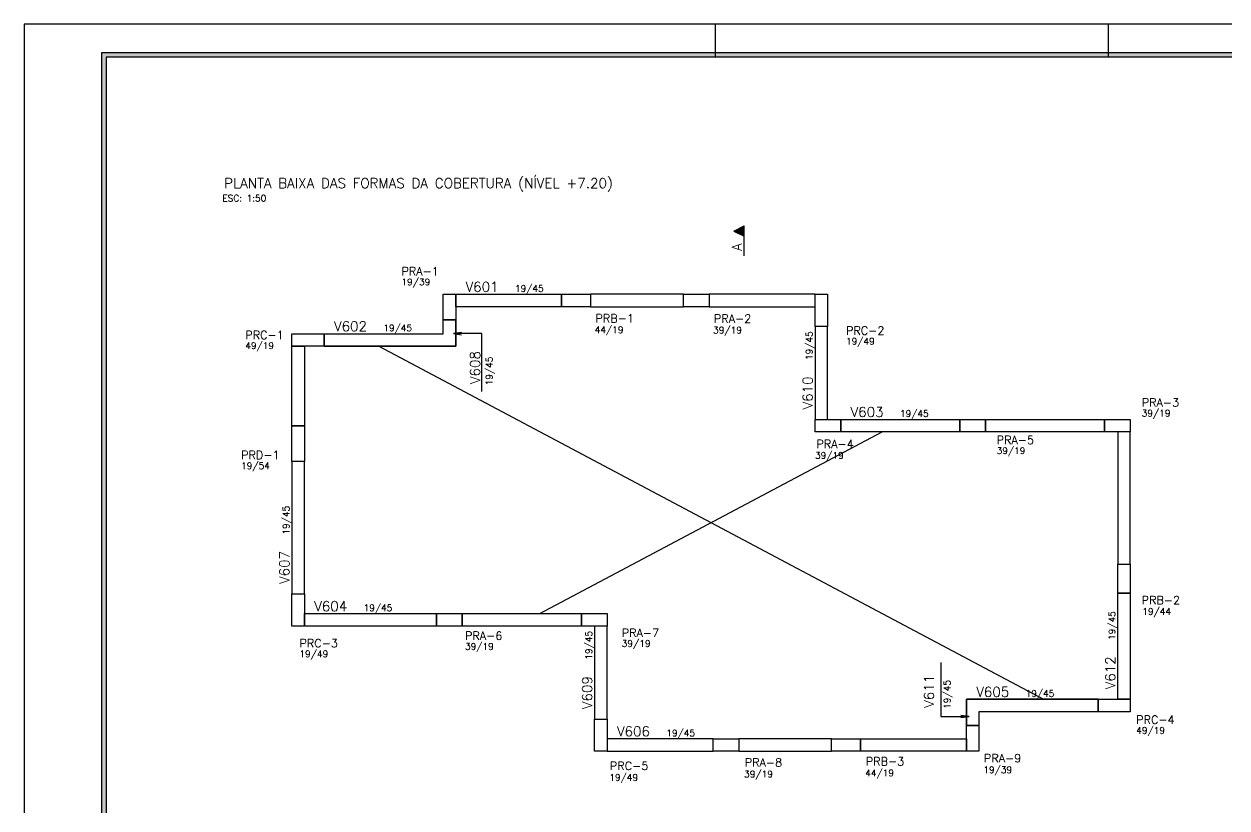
# Model space of a CAD drawing. Extents: x -334 to 5611, y 589 to 4794.
# Drawn here: x -334 to 1494, y 3604 to 4794 of the extents above; entities that cross this region are included whole.
import ezdxf

# ---------------------------------------------------------------- set-up
doc = ezdxf.new("R2010")
doc.units = 0
doc.header["$LTSCALE"] = 100
doc.header["$MEASUREMENT"] = 0
doc.layers.get('0').update_dxf_attribs({"color": 245, "linetype": 'CONTINUOUS'})
for name, color, linetype in [('01', 7, 'CONTINUOUS'), ('100', 7, 'CONTINUOUS'), ('11', 7, 'CONTINUOUS'), ('12', 7, 'CONTINUOUS'), ('16', 5, 'CONTINUOUS'), ('19', 5, 'CONTINUOUS'), ('221', 102, 'CONTINUOUS'), ('223', 7, 'CONTINUOUS'), ('4', 7, 'CONTINUOUS'), ('8', 7, 'CONTINUOUS'), ('9', 3, 'CONTINUOUS')]:
    doc.layers.add(name, color=color, linetype=linetype)
doc.styles.get("Standard").update_dxf_attribs({"font": 'ROMANS.SHX'})

msp = doc.modelspace()

# ---------------------------------------------------------------- linework, layer by layer
for p, q in [((715.802892, 4793.673244), (715.802892, 4743.673244)), ((1313.302892, 4793.673244), (1313.302892, 4743.673244))]:
    msp.add_line(p, q)
for points in [[(-334.197108, 588.673244), (5610.802892, 588.673244), (5610.802892, 4793.673244), (-334.197108, 4793.673244), (-334.197108, 588.673244)], [(5560.802892, 638.673244), (5560.802892, 631.673244), (-216.197108, 631.673244), (-216.197108, 4750.673244), (5560.802892, 4750.673244), (5560.802892, 4743.673244), (-209.197108, 4743.673244), (-209.197108, 638.673244), (5560.802892, 638.673244)], [(-209.197108, 638.673244), (5560.802892, 638.673244), (5560.802892, 4743.673244), (-209.197108, 4743.673244), (-209.197108, 638.673244)]]:
    msp.add_lwpolyline(points)
for points in [[(-209.197108, 4743.673244), (-216.197108, 631.673244), (-216.197108, 4750.673244)], [(-209.197108, 4743.673244), (-216.197108, 4750.673244), (5560.802892, 4750.673244)], [(-209.197108, 4743.673244), (-209.197108, 638.673244), (-216.197108, 631.673244)], [(-209.197108, 4743.673244), (5560.802892, 4750.673244), (5560.802892, 4743.673244)]]:
    msp.add_solid(points)
at = {"layer": '01'}
for p, q in [((302.710453, 4344.520162), (321.710453, 4344.520162)), ((121.710453, 4323.520162), (121.710453, 4304.520162)), ((1297.710453, 3749.520162), (1297.710453, 3768.520162)), ((1097.710453, 3728.520162), (1116.710453, 3728.520162))]:
    msp.add_line(p, q, dxfattribs=at)
for points in [[(482.710453, 4364.520162), (321.710453, 4364.520162), (321.710453, 4383.520162), (482.710453, 4383.520162), (482.710453, 4364.520162)], [(526.710453, 4364.520162), (667.710453, 4364.520162), (667.710453, 4383.520162), (526.710453, 4383.520162), (526.710453, 4364.520162)], [(706.710453, 4364.520162), (867.710453, 4364.520162), (867.710453, 4383.520162), (706.710453, 4383.520162), (706.710453, 4364.520162)], [(121.710453, 4323.520162), (302.710453, 4323.520162), (302.710453, 4344.520162)], [(121.710453, 4304.520162), (321.710453, 4304.520162), (321.710453, 4344.520162)], [(867.710453, 4193.520162), (886.710453, 4193.520162), (886.710453, 4334.520162), (867.710453, 4334.520162), (867.710453, 4193.520162)], [(91.710453, 4183.520162), (72.710453, 4183.520162), (72.710453, 4304.520162), (91.710453, 4304.520162), (91.710453, 4183.520162)], [(906.710453, 4193.520162), (1087.710453, 4193.520162), (1087.710453, 4174.520162), (906.710453, 4174.520162), (906.710453, 4193.520162)], [(1126.710453, 4193.520162), (1307.710453, 4193.520162), (1307.710453, 4174.520162), (1126.710453, 4174.520162), (1126.710453, 4193.520162)], [(1346.710453, 4174.520162), (1327.710453, 4174.520162), (1327.710453, 3973.520162), (1346.710453, 3973.520162), (1346.710453, 4174.520162)], [(72.710453, 3928.520162), (91.710453, 3928.520162), (91.710453, 4129.520162), (72.710453, 4129.520162), (72.710453, 3928.520162)], [(1327.710453, 3929.520162), (1346.710453, 3929.520162), (1346.710453, 3768.520162), (1327.710453, 3768.520162), (1327.710453, 3929.520162)], [(292.710453, 3879.520162), (91.710453, 3879.520162), (91.710453, 3898.520162), (292.710453, 3898.520162), (292.710453, 3879.520162)], [(512.710453, 3879.520162), (331.710453, 3879.520162), (331.710453, 3898.520162), (512.710453, 3898.520162), (512.710453, 3879.520162)], [(551.710453, 3879.520162), (532.710453, 3879.520162), (532.710453, 3738.520162), (551.710453, 3738.520162), (551.710453, 3879.520162)], [(1297.710453, 3768.520162), (1097.710453, 3768.520162), (1097.710453, 3728.520162)], [(1297.710453, 3749.520162), (1116.710453, 3749.520162), (1116.710453, 3728.520162)], [(712.710453, 3708.520162), (551.710453, 3708.520162), (551.710453, 3689.520162), (712.710453, 3689.520162), (712.710453, 3708.520162)], [(892.710453, 3708.520162), (751.710453, 3708.520162), (751.710453, 3689.520162), (892.710453, 3689.520162), (892.710453, 3708.520162)], [(936.710453, 3708.520162), (1097.710453, 3708.520162), (1097.710453, 3689.520162), (936.710453, 3689.520162), (936.710453, 3708.520162)]]:
    msp.add_lwpolyline(points, dxfattribs=at)
at = {"layer": '100'}
for points in [[(482.710453, 4364.520162), (321.710453, 4364.520162), (321.710453, 4383.520162), (482.710453, 4383.520162), (482.710453, 4364.520162)], [(526.710453, 4364.520162), (667.710453, 4364.520162), (667.710453, 4383.520162), (526.710453, 4383.520162), (526.710453, 4364.520162)], [(706.710453, 4364.520162), (867.710453, 4364.520162), (867.710453, 4383.520162), (706.710453, 4383.520162), (706.710453, 4364.520162)], [(302.710453, 4344.520162), (321.710453, 4344.520162), (321.710453, 4304.520162), (121.710453, 4304.520162), (121.710453, 4323.520162), (302.710453, 4323.520162), (302.710453, 4344.520162)], [(867.710453, 4193.520162), (886.710453, 4193.520162), (886.710453, 4334.520162), (867.710453, 4334.520162), (867.710453, 4193.520162)], [(91.710453, 4183.520162), (72.710453, 4183.520162), (72.710453, 4304.520162), (91.710453, 4304.520162), (91.710453, 4183.520162)], [(906.710453, 4193.520162), (1087.710453, 4193.520162), (1087.710453, 4174.520162), (906.710453, 4174.520162), (906.710453, 4193.520162)], [(1126.710453, 4193.520162), (1307.710453, 4193.520162), (1307.710453, 4174.520162), (1126.710453, 4174.520162), (1126.710453, 4193.520162)], [(1346.710453, 4174.520162), (1327.710453, 4174.520162), (1327.710453, 3973.520162), (1346.710453, 3973.520162), (1346.710453, 4174.520162)], [(72.710453, 3928.520162), (91.710453, 3928.520162), (91.710453, 4129.520162), (72.710453, 4129.520162), (72.710453, 3928.520162)], [(1327.710453, 3929.520162), (1346.710453, 3929.520162), (1346.710453, 3768.520162), (1327.710453, 3768.520162), (1327.710453, 3929.520162)], [(292.710453, 3879.520162), (91.710453, 3879.520162), (91.710453, 3898.520162), (292.710453, 3898.520162), (292.710453, 3879.520162)], [(512.710453, 3879.520162), (331.710453, 3879.520162), (331.710453, 3898.520162), (512.710453, 3898.520162), (512.710453, 3879.520162)], [(551.710453, 3879.520162), (532.710453, 3879.520162), (532.710453, 3738.520162), (551.710453, 3738.520162), (551.710453, 3879.520162)], [(1116.710453, 3728.520162), (1097.710453, 3728.520162), (1097.710453, 3768.520162), (1297.710453, 3768.520162), (1297.710453, 3749.520162), (1116.710453, 3749.520162), (1116.710453, 3728.520162)], [(712.710453, 3708.520162), (551.710453, 3708.520162), (551.710453, 3689.520162), (712.710453, 3689.520162), (712.710453, 3708.520162)], [(892.710453, 3708.520162), (751.710453, 3708.520162), (751.710453, 3689.520162), (892.710453, 3689.520162), (892.710453, 3708.520162)], [(936.710453, 3708.520162), (1097.710453, 3708.520162), (1097.710453, 3689.520162), (936.710453, 3689.520162), (936.710453, 3708.520162)]]:
    msp.add_lwpolyline(points, dxfattribs=at)
at = {"layer": '19'}
for p, q in [((204.759234, 4304.520162), (1214.661673, 3768.520162)), ((449.698258, 3898.520162), (969.722648, 4174.520162))]:
    msp.add_line(p, q, dxfattribs=at)
at = {"layer": '221', "color": 102}
for points in [[(361.396522, 4235.638466), (361.396522, 4323.669789), (318.358986, 4323.669789), (330.752046, 4325.301366), (318.358986, 4323.669789), (330.752046, 4322.038212)], [(1058.658014, 3824.436503), (1058.658014, 3742.273935), (1101.69555, 3742.273935), (1089.302489, 3740.642357), (1101.69555, 3742.273935), (1089.302489, 3743.905512)]]:
    msp.add_lwpolyline(points, dxfattribs=at)
at = {"layer": '223'}
for p, q in [((744.475453, 4479.377166), (760.031653, 4487.155263)), ((744.475453, 4479.377166), (759.966475, 4471.631657)), ((744.621776, 4479.377166), (759.966475, 4487.049477)), ((744.621816, 4479.377166), (759.966439, 4471.704819)), ((745.672076, 4478.85203), (745.672076, 4479.902294)), ((746.868703, 4478.253737), (746.868703, 4480.500601)), ((748.065366, 4477.655417), (748.065366, 4481.098923)), ((749.261989, 4477.057109), (749.261989, 4481.697214)), ((750.458616, 4476.458799), (750.458616, 4482.295487)), ((751.655312, 4475.860454), (751.662327, 4482.897374)), ((752.851866, 4475.262182), (752.851866, 4483.492076)), ((754.048489, 4474.66387), (754.048489, 4484.090385)), ((755.245152, 4474.065521), (755.245152, 4484.68876)), ((756.441775, 4473.467194), (756.441775, 4485.287076)), ((757.638402, 4472.868866), (757.638402, 4485.885394)), ((758.835025, 4472.27054), (758.835025, 4486.483743)), ((759.966439, 4441.55695), (759.966439, 4487.049477)), ((760.031653, 4441.55695), (760.031653, 4487.155263))]:
    msp.add_line(p, q, dxfattribs=at)
msp.add_lwpolyline([(759.966439, 4487.049459), (744.621816, 4479.377166), (759.966439, 4471.704819), (759.966439, 4487.049459)], dxfattribs=at)
at = {"layer": '4'}
for points in [[(302.710453, 4383.520162), (321.710453, 4383.520162), (321.710453, 4344.520162), (302.710453, 4344.520162), (302.710453, 4383.520162)], [(526.710453, 4383.520162), (526.710453, 4364.520162), (482.710453, 4364.520162), (482.710453, 4383.520162), (526.710453, 4383.520162)], [(706.710453, 4383.520162), (706.710453, 4364.520162), (667.710453, 4364.520162), (667.710453, 4383.520162), (706.710453, 4383.520162)], [(867.710453, 4383.520162), (886.710453, 4383.520162), (886.710453, 4334.520162), (867.710453, 4334.520162), (867.710453, 4383.520162)], [(121.710453, 4323.520162), (121.710453, 4304.520162), (72.710453, 4304.520162), (72.710453, 4323.520162), (121.710453, 4323.520162)], [(867.710453, 4174.520162), (867.710453, 4193.520162), (906.710453, 4193.520162), (906.710453, 4174.520162), (867.710453, 4174.520162)], [(1087.710453, 4174.520162), (1087.710453, 4193.520162), (1126.710453, 4193.520162), (1126.710453, 4174.520162), (1087.710453, 4174.520162)], [(1346.710453, 4193.520162), (1346.710453, 4174.520162), (1307.710453, 4174.520162), (1307.710453, 4193.520162), (1346.710453, 4193.520162)], [(91.710453, 4129.520162), (72.710453, 4129.520162), (72.710453, 4183.520162), (91.710453, 4183.520162), (91.710453, 4129.520162)], [(1346.710453, 3929.520162), (1327.710453, 3929.520162), (1327.710453, 3973.520162), (1346.710453, 3973.520162), (1346.710453, 3929.520162)], [(72.710453, 3928.520162), (91.710453, 3928.520162), (91.710453, 3879.520162), (72.710453, 3879.520162), (72.710453, 3928.520162)], [(331.710453, 3898.520162), (331.710453, 3879.520162), (292.710453, 3879.520162), (292.710453, 3898.520162), (331.710453, 3898.520162)], [(551.710453, 3898.520162), (551.710453, 3879.520162), (512.710453, 3879.520162), (512.710453, 3898.520162), (551.710453, 3898.520162)], [(1297.710453, 3749.520162), (1297.710453, 3768.520162), (1346.710453, 3768.520162), (1346.710453, 3749.520162), (1297.710453, 3749.520162)], [(551.710453, 3689.520162), (532.710453, 3689.520162), (532.710453, 3738.520162), (551.710453, 3738.520162), (551.710453, 3689.520162)], [(1116.710453, 3689.520162), (1097.710453, 3689.520162), (1097.710453, 3728.520162), (1116.710453, 3728.520162), (1116.710453, 3689.520162)], [(712.710453, 3689.520162), (712.710453, 3708.520162), (751.710453, 3708.520162), (751.710453, 3689.520162), (712.710453, 3689.520162)], [(892.710453, 3689.520162), (892.710453, 3708.520162), (936.710453, 3708.520162), (936.710453, 3689.520162), (892.710453, 3689.520162)]]:
    msp.add_lwpolyline(points, dxfattribs=at)

# ---------------------------------------------------------------- texts
msp.add_text('ESC: 1:50', height=10).set_placement((-32.914841, 4524.190579))
at = {"layer": '11', "linetype": 'Continuous'}
for p in [(411.710453, 4387.270162), (1187.710453, 3772.270162)]:
    msp.add_text('19/45', height=10, dxfattribs=at).set_placement(p)
for rotation, p in [(360, (211.710453, 4327.270162)), (90, (863.960453, 4283.520162)), (90, (377.668528, 4245.035413)), (360, (996.710453, 4197.270162)), (90, (68.960453, 4018.520162)), (360, (181.710453, 3902.270162)), (90, (1323.960453, 3858.520162)), (90, (528.960453, 3828.520162)), (90, (1073.389727, 3753.892109)), (360, (641.710453, 3712.270162))]:
    msp.add_text('19/45', height=10, rotation=rotation, dxfattribs=at).set_placement(p)
at = {"layer": '12', "linetype": 'Continuous'}
for s, p in [('19/39', (239.224758, 4397.096806)), ('44/19', (532.930214, 4324.464117)), ('39/19', (712.897471, 4324.038469)), ('19/49', (914.76095, 4307.020162)), ('49/19', (1.983786, 4300.3772)), ('39/19', (1364.128825, 4197.87231)), ('39/19', (1143.663133, 4140.952414)), ('39/19', (867.658173, 4133.849345)), ('19/54', (-4.425904, 4118.105529)), ('19/44', (1364.960949, 3896.750357)), ('39/19', (574.011652, 3848.185136)), ('19/49', (84.280963, 3832.381945)), ('39/19', (335.838856, 3843.739992)), ('49/19', (1355.770788, 3716.219685)), ('19/49', (555.132461, 3644.870113)), ('39/19', (760.003199, 3650.011447)), ('44/19', (943.974932, 3651.635027)), ('19/39', (1123.475437, 3656.494238))]:
    msp.add_text(s, height=10, dxfattribs=at).set_placement(p)
at = {"layer": '16'}
msp.add_text('PLANTA BAIXA DAS FORMAS DA COBERTURA (NÍVEL +7.20)', height=15, dxfattribs=at).set_placement((-30.224148, 4544.613826))
at = {"layer": '223'}
msp.add_text('A', height=15, rotation=90, dxfattribs=at).set_placement((756.281653, 4449.05695))
at = {"layer": '8', "linetype": 'Continuous'}
for s, p in [('V601', (336.710453, 4387.270162)), ('V605', (1112.710453, 3772.270162))]:
    msp.add_text(s, height=15, dxfattribs=at).set_placement(p)
for s, rotation, p in [('V602', 360, (136.710453, 4327.270162)), ('V608', 90, (358.634227, 4247.063618)), ('V610', 90, (863.960453, 4208.520162)), ('V603', 360, (921.710453, 4197.270162)), ('V607', 90, (68.960453, 3943.520162)), ('V604', 360, (106.710453, 3902.270162)), ('V612', 90, (1323.960453, 3783.520162)), ('V609', 90, (528.960453, 3753.520162)), ('V611', 90, (1048.329225, 3755.481747)), ('V606', 360, (566.710453, 3712.270162))]:
    msp.add_text(s, height=15, rotation=rotation, dxfattribs=at).set_placement(p)
at = {"layer": '9', "linetype": 'Continuous'}
for s, p in [('PRA-1', (239.224758, 4412.096806)), ('PRB-1', (534.090309, 4340.624213)), ('PRA-2', (714.057567, 4340.198565)), ('PRC-2', (914.76095, 4322.020162)), ('PRC-1', (1.983786, 4315.3772)), ('PRA-3', (1364.128825, 4212.87231)), ('PRA-5', (1143.663133, 4155.952414)), ('PRA-4', (869.727057, 4149.881723)), ('PRD-1', (-4.425904, 4133.105529)), ('PRB-2', (1364.002192, 3912.709113)), ('PRA-7', (574.011652, 3863.185136)), ('PRC-3', (84.280963, 3847.381945)), ('PRA-6', (335.838856, 3858.739992)), ('PRC-4', (1355.770788, 3731.219685)), ('PRA-8', (760.874796, 3666.318843)), ('PRB-3', (944.846529, 3667.942422)), ('PRA-9', (1124.347034, 3672.801633)), ('PRC-5', (556.004058, 3661.177508))]:
    msp.add_text(s, height=12.5, dxfattribs=at).set_placement(p)

doc.saveas('drawing.dxf')
